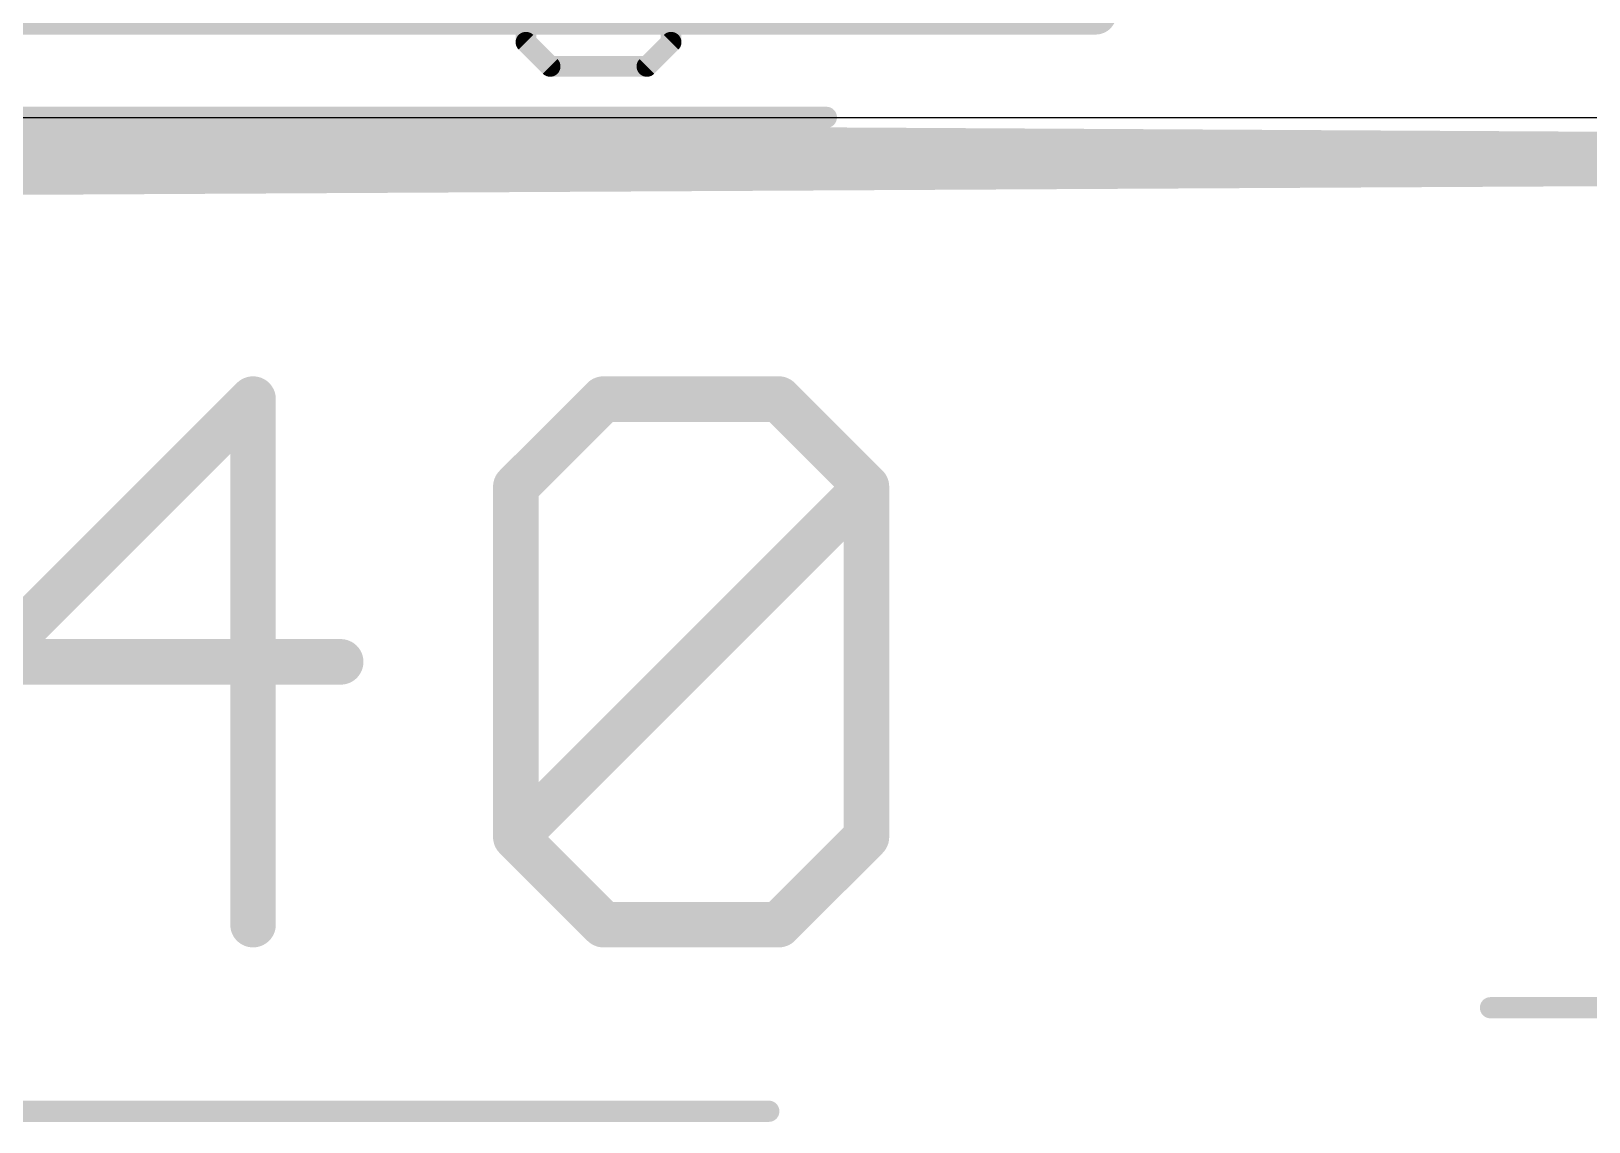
# Model space of a CAD drawing. Extents: x -5.8 to 38.5, y -8.1 to 30.4.
# Drawn here: x 9.22 to 18.77, y -6.16 to 0.53 of the extents above; entities that cross this region are included whole.
import ezdxf

# ---------------------------------------------------------------- set-up
doc = ezdxf.new("R2010")
doc.units = 0
for name, color, linetype in [('1', 12, 'CONTINUOUS'), ('16', 132, 'CONTINUOUS'), ('20', 53, 'CONTINUOUS'), ('22', 6, 'CONTINUOUS'), ('51', 253, 'CONTINUOUS')]:
    doc.layers.add(name, color=color, linetype=linetype)

msp = doc.modelspace()

# ---------------------------------------------------------------- linework, layer by layer
at = {"layer": '1', "const_width": 0.254}
for points in [[(15.748, 0.635), (2.54, 0.635)], [(3.175, -0.127), (23.849, -0.2433)]]:
    msp.add_lwpolyline(points, dxfattribs=at)
at = {"layer": '1', "const_width": 0.127}
msp.add_lwpolyline([(15.748, 0.5715, 1), (15.748, 0.6985)], format="xyb", dxfattribs=at)
at = {"layer": '16', "const_width": 0.254}
msp.add_lwpolyline([(3.175, -0.381), (24.9159, -0.2618)], dxfattribs=at)
at = {"layer": '20'}
msp.add_line((1.905, 0), (23.495, 0), dxfattribs=at)
at = {"layer": '22', "const_width": 0.127}
for points in [[(12.2555, 0.4608), (12.2555, 0.7574)], [(13.1453, 0.7574), (13.1453, 0.4608)], [(12.4038, 0.3125), (12.2555, 0.4608)], [(13.1453, 0.4608), (12.997, 0.3125)], [(12.997, 0.3125), (12.4038, 0.3125)]]:
    msp.add_lwpolyline(points, dxfattribs=at)
at = {"layer": '22', "const_width": 0.0635}
for points in [[(12.278, 0.4833, 1), (12.233, 0.4384)], [(12.2238, 0.4608, 1), (12.2873, 0.4608)], [(13.1135, 0.4608, 1), (13.177, 0.4608)], [(13.1677, 0.4384, 1), (13.1228, 0.4833)], [(12.4038, 0.3443, 1), (12.4038, 0.2808)], [(12.3813, 0.2901, 1), (12.4262, 0.335)], [(12.9745, 0.335, 1), (13.0194, 0.2901)], [(12.997, 0.2808, 1), (12.997, 0.3443)]]:
    msp.add_lwpolyline(points, format="xyb", dxfattribs=at)
at = {"layer": '51'}
for points, const_width in [([(14.097, 0), (-3.22, 0)], 0.13), ([(10.5825, -1.7279), (8.9708, -3.3396)], 0.2794), ([(10.5825, -4.9513), (10.5825, -1.7279)], 0.2794), ([(12.1936, -2.2652), (12.7308, -1.7279)], 0.2794), ([(12.7308, -1.7279), (13.8053, -1.7279)], 0.2794), ([(13.8053, -1.7279), (14.3425, -2.2652)], 0.2794), ([(12.1936, -4.4141), (12.1936, -2.2652)], 0.2794), ([(12.1936, -4.4141), (14.3425, -2.2652)], 0.2794), ([(14.3425, -2.2652), (14.3425, -4.4141)], 0.2794), ([(8.9708, -3.3396), (11.1197, -3.3396)], 0.2794), ([(12.7308, -4.9513), (12.1936, -4.4141)], 0.2794), ([(14.3425, -4.4141), (13.8053, -4.9513)], 0.2794), ([(13.8053, -4.9513), (12.7308, -4.9513)], 0.2794), ([(23.303, -5.461), (18.168, -5.461)], 0.13), ([(1.462, -6.096), (13.7441, -6.096)], 0.13)]:
    msp.add_lwpolyline(points, dxfattribs=dict(at, const_width=const_width))
for points, const_width in [([(14.097, -0.0325, 1), (14.097, 0.0325)], 0.065), ([(10.6524, -1.7279, 1), (10.5127, -1.7279)], 0.1397), ([(10.6319, -1.7773, 1), (10.5331, -1.6786)], 0.1397), ([(12.7308, -1.6581, 1), (12.7308, -1.7978)], 0.1397), ([(12.7802, -1.7773, 1), (12.6814, -1.6786)], 0.1397), ([(13.8546, -1.6786, 1), (13.7559, -1.7773)], 0.1397), ([(13.8053, -1.7978, 1), (13.8053, -1.6581)], 0.1397), ([(12.2634, -2.2652, 1), (12.1237, -2.2652)], 0.1397), ([(12.1442, -2.2158, 1), (12.243, -2.3146)], 0.1397), ([(14.4123, -2.2652, 1), (14.2726, -2.2652)], 0.1397), ([(14.3919, -2.3146, 1), (14.2931, -2.2158)], 0.1397), ([(14.2931, -2.3146, 1), (14.3919, -2.2158)], 0.1397), ([(11.1197, -3.4095, 1), (11.1197, -3.2698)], 0.1397), ([(12.243, -4.3647, 1), (12.1442, -4.4635)], 0.1397), ([(12.1442, -4.3647, 1), (12.243, -4.4635)], 0.1397), ([(14.3919, -4.4635, 1), (14.2931, -4.3647)], 0.1397), ([(12.1237, -4.4141, 1), (12.2634, -4.4141)], 0.1397), ([(14.2726, -4.4141, 1), (14.4123, -4.4141)], 0.1397), ([(12.7308, -4.8815, 1), (12.7308, -5.0211)], 0.1397), ([(12.6814, -5.0007, 1), (12.7802, -4.9019)], 0.1397), ([(13.7559, -4.9019, 1), (13.8546, -5.0007)], 0.1397), ([(13.8053, -5.0211, 1), (13.8053, -4.8815)], 0.1397), ([(10.5127, -4.9513, 1), (10.6524, -4.9513)], 0.1397), ([(18.168, -5.4285, 1), (18.168, -5.4935)], 0.065), ([(13.7441, -6.1285, 1), (13.7441, -6.0635)], 0.065)]:
    msp.add_lwpolyline(points, format="xyb", dxfattribs=dict(at, const_width=const_width))

doc.saveas('drawing.dxf')
